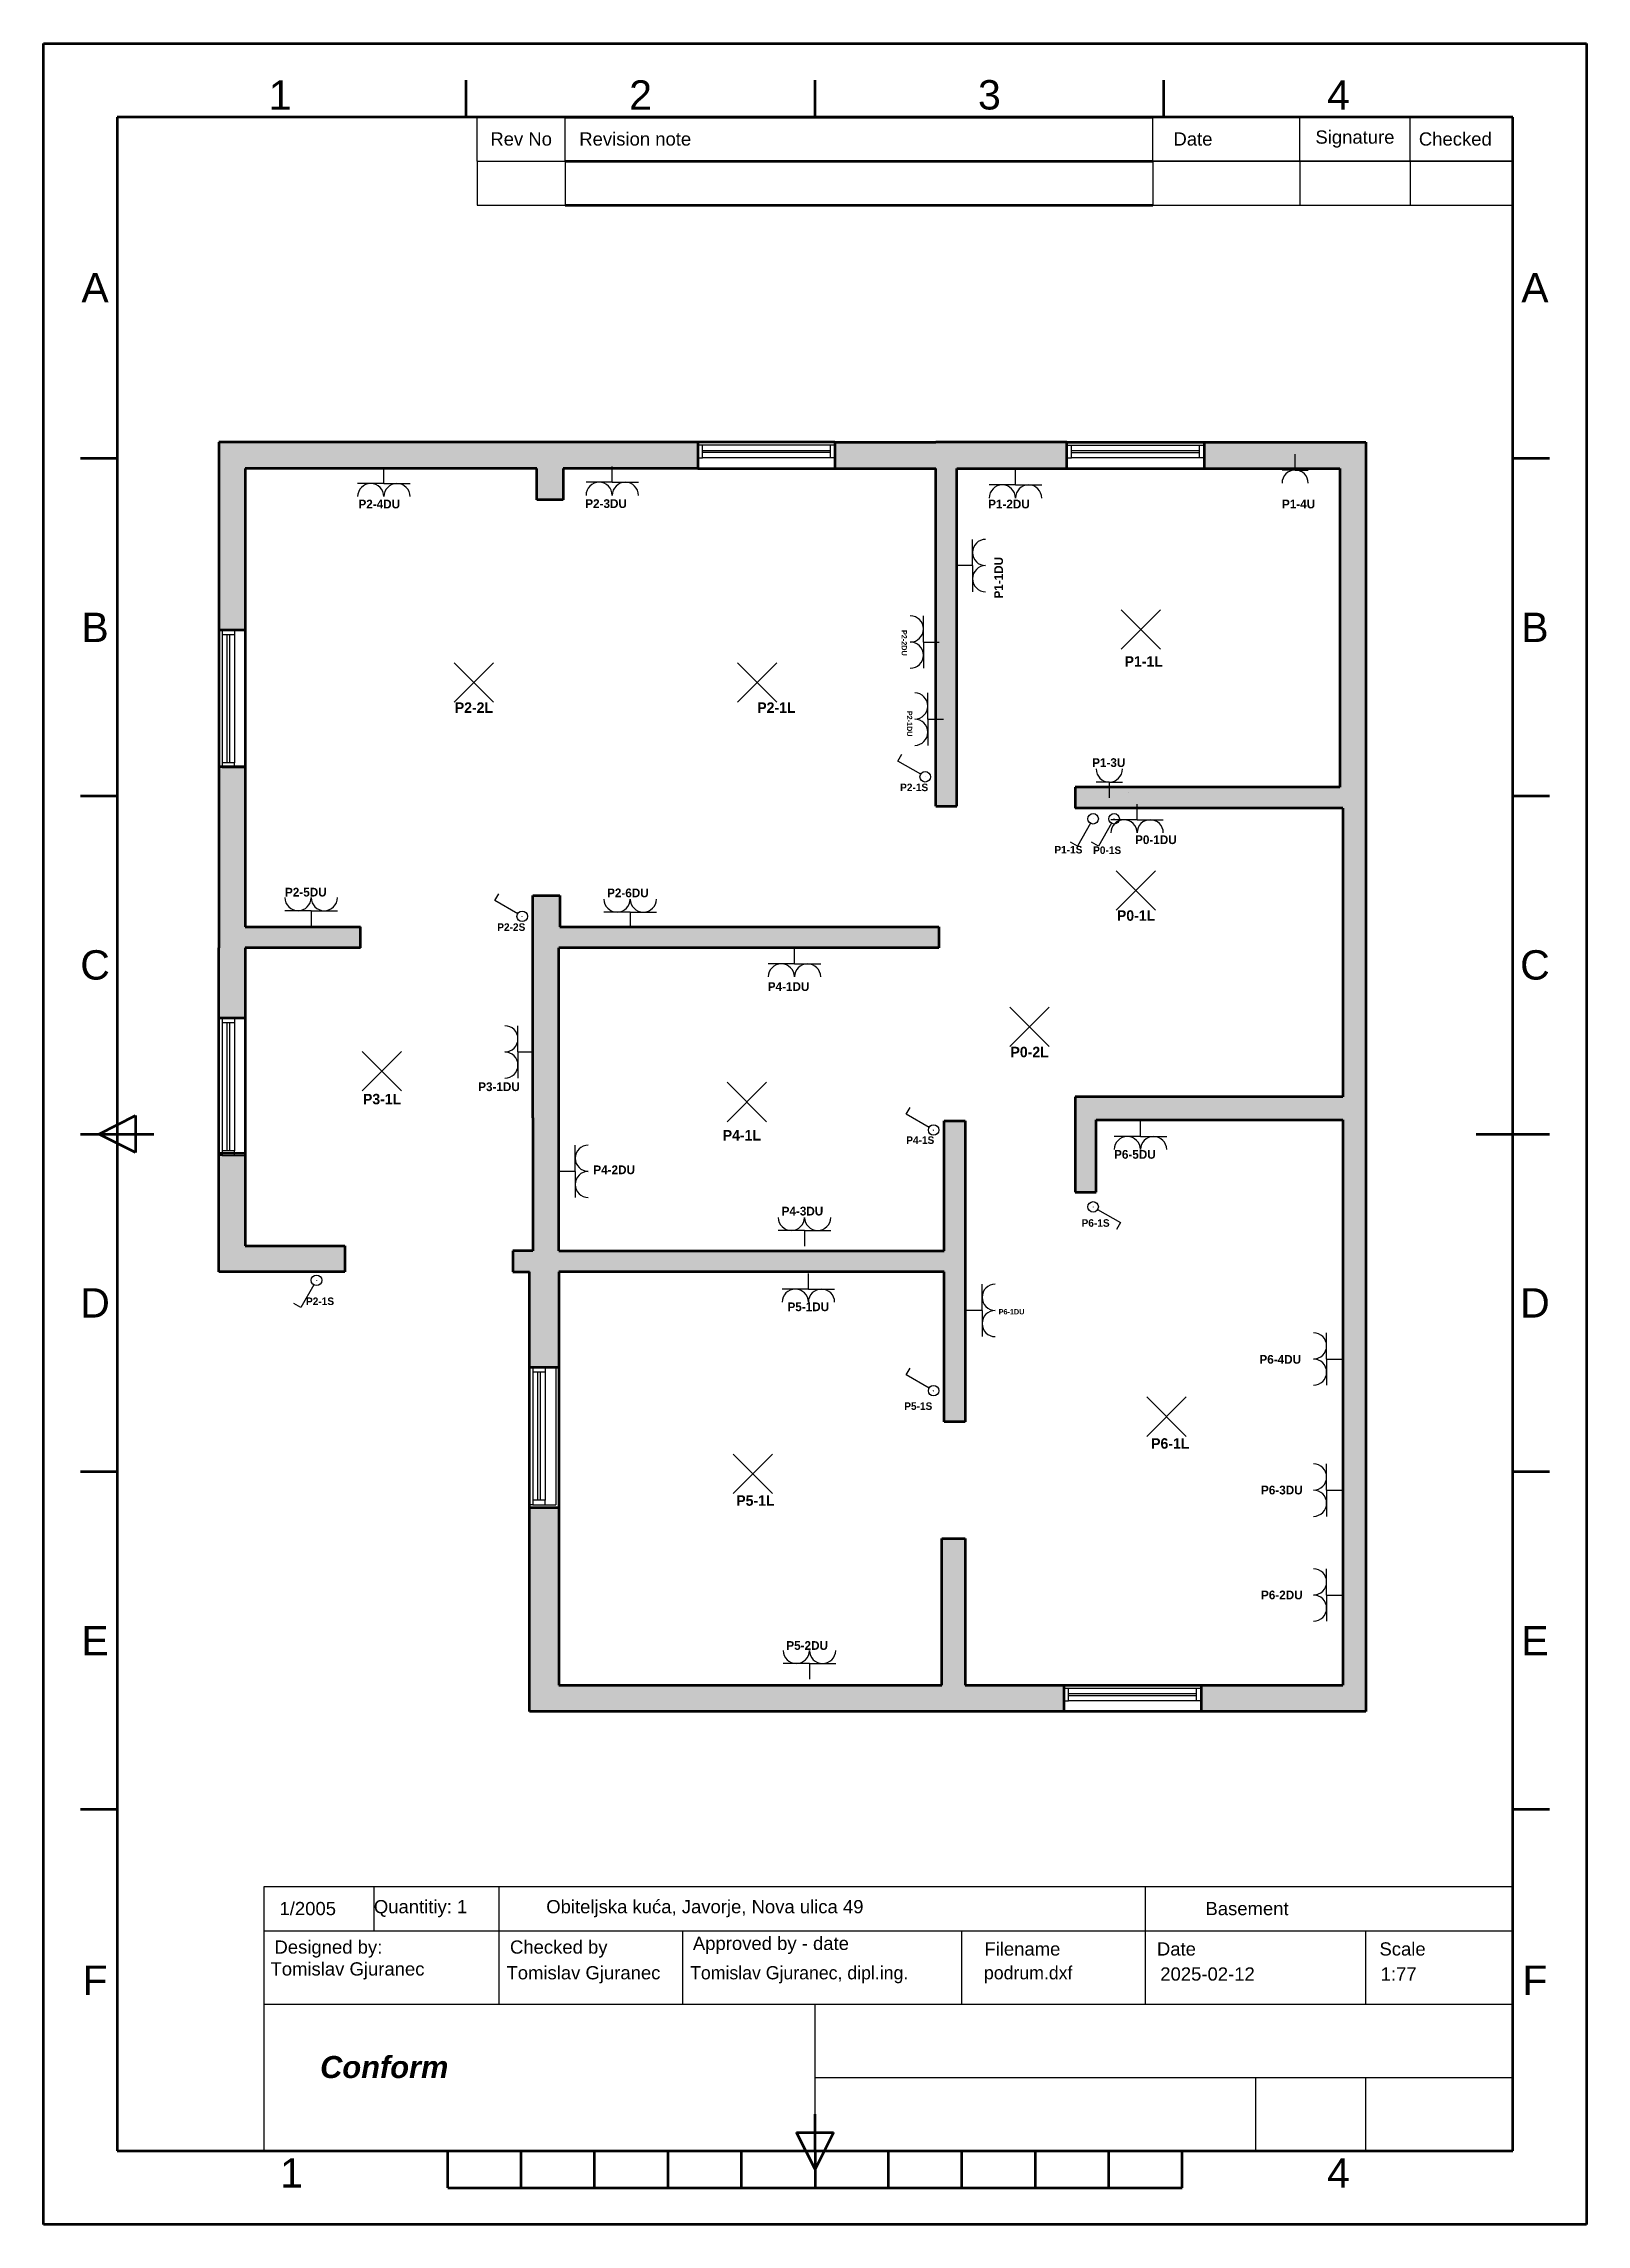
# Model space of a CAD drawing. Header units: millimetres. Extents: x -8700 to 6000, y -13700 to 7090.
import ezdxf

# ---------------------------------------------------------------- set-up
doc = ezdxf.new("R2010")
doc.units = ezdxf.units.MM
doc.layers.get('0').update_dxf_attribs({"lineweight": 50, "true_color": 0xffffff})
for name, color, linetype, lineweight, true_color in [('electro', 1, 'Continuous', 25, 0xff0000), ('hatch', 7, 'Continuous', 25, 0x000000), ('Revision', 7, 'Continuous', 25, 0xffffff), ('Title', 7, 'Continuous', 25, 0xffffff), ('window1', 7, 'Continuous', 25, 0x000000)]:
    doc.layers.add(name, color=color, linetype=linetype, lineweight=lineweight, true_color=true_color)
doc.styles.add('textstyle0', font='')
doc.styles.add('textstyle1', font='')
doc.styles.add('textstyle10', font='')
doc.styles.add('textstyle11', font='')
doc.styles.add('textstyle12', font='')
doc.styles.add('textstyle13', font='')
doc.styles.add('textstyle14', font='')
doc.styles.add('textstyle15', font='')
doc.styles.add('textstyle16', font='')
doc.styles.add('textstyle17', font='')
doc.styles.add('textstyle19', font='')
doc.styles.add('textstyle2', font='')
doc.styles.add('textstyle20', font='')
doc.styles.add('textstyle21', font='')
doc.styles.add('textstyle22', font='')
doc.styles.add('textstyle23', font='')
doc.styles.add('textstyle24', font='')
doc.styles.add('textstyle25', font='')
doc.styles.add('textstyle26', font='')
doc.styles.add('textstyle27', font='')
doc.styles.add('textstyle28', font='')
doc.styles.add('textstyle29', font='')
doc.styles.add('textstyle3', font='')
doc.styles.add('textstyle30', font='')
doc.styles.add('textstyle31', font='')
doc.styles.add('textstyle32', font='')
doc.styles.add('textstyle33', font='')
doc.styles.add('textstyle34', font='')
doc.styles.add('textstyle35', font='')
doc.styles.add('textstyle36', font='')
doc.styles.add('textstyle37', font='')
doc.styles.add('textstyle38', font='')
doc.styles.add('textstyle39', font='')
doc.styles.add('textstyle4', font='')
doc.styles.add('textstyle40', font='')
doc.styles.add('textstyle41', font='')
doc.styles.add('textstyle42', font='')
doc.styles.add('textstyle43', font='')
doc.styles.add('textstyle44', font='')
doc.styles.add('textstyle45', font='')
doc.styles.add('textstyle46', font='')
doc.styles.add('textstyle47', font='')
doc.styles.add('textstyle48', font='')
doc.styles.add('textstyle49', font='')
doc.styles.add('textstyle5', font='')
doc.styles.add('textstyle50', font='')
doc.styles.add('textstyle51', font='')
doc.styles.add('textstyle52', font='')
doc.styles.add('textstyle53', font='')
doc.styles.add('textstyle54', font='')
doc.styles.add('textstyle55', font='')
doc.styles.add('textstyle56', font='')
doc.styles.add('textstyle57', font='')
doc.styles.add('textstyle58', font='')
doc.styles.add('textstyle59', font='')
doc.styles.add('textstyle6', font='')
doc.styles.add('textstyle61', font='')
doc.styles.add('textstyle62', font='')
doc.styles.add('textstyle63', font='')
doc.styles.add('textstyle64', font='')
doc.styles.add('textstyle65', font='')
doc.styles.add('textstyle66', font='')
doc.styles.add('textstyle67', font='')
doc.styles.add('textstyle68', font='')
doc.styles.add('textstyle69', font='')
doc.styles.add('textstyle7', font='')
doc.styles.add('textstyle70', font='')
doc.styles.add('textstyle71', font='')
doc.styles.add('textstyle72', font='')
doc.styles.add('textstyle73', font='')
doc.styles.add('textstyle74', font='')
doc.styles.add('textstyle75', font='')
doc.styles.add('textstyle76', font='')
doc.styles.add('textstyle78', font='')
doc.styles.add('textstyle79', font='')
doc.styles.add('textstyle8', font='')
doc.styles.add('textstyle80', font='')
doc.styles.add('textstyle81', font='')
doc.styles.add('textstyle9', font='')
doc.styles.get('textstyle0').set_extended_font_data('Bitstream Vera Sans')
doc.styles.get('textstyle1').set_extended_font_data('Bitstream Vera Sans')
doc.styles.get('textstyle10').set_extended_font_data('Bitstream Vera Sans')
doc.styles.get('textstyle11').set_extended_font_data('Bitstream Vera Sans')
doc.styles.get('textstyle12').set_extended_font_data('Bitstream Vera Sans')
doc.styles.get('textstyle13').set_extended_font_data('Bitstream Vera Sans')
doc.styles.get('textstyle14').set_extended_font_data('Bitstream Vera Sans')
doc.styles.get('textstyle15').set_extended_font_data('Bitstream Vera Sans')
doc.styles.get('textstyle16').set_extended_font_data('Bitstream Vera Sans')
doc.styles.get('textstyle17').set_extended_font_data('Bitstream Vera Sans')
doc.styles.get('textstyle19').set_extended_font_data('Liberation Sans')
doc.styles.get('textstyle2').set_extended_font_data('Bitstream Vera Sans')
doc.styles.get('textstyle20').set_extended_font_data('Liberation Sans')
doc.styles.get('textstyle21').set_extended_font_data('Liberation Sans', italic=True, bold=True)
doc.styles.get('textstyle22').set_extended_font_data('Arial')
doc.styles.get('textstyle23').set_extended_font_data('Arial')
doc.styles.get('textstyle24').set_extended_font_data('Bitstream Vera Sans')
doc.styles.get('textstyle25').set_extended_font_data('Arial')
doc.styles.get('textstyle26').set_extended_font_data('Arial')
doc.styles.get('textstyle27').set_extended_font_data('Arial')
doc.styles.get('textstyle28').set_extended_font_data('Arial')
doc.styles.get('textstyle29').set_extended_font_data('Arial')
doc.styles.get('textstyle3').set_extended_font_data('Bitstream Vera Sans')
doc.styles.get('textstyle30').set_extended_font_data('Arial')
doc.styles.get('textstyle31').set_extended_font_data('Arial')
doc.styles.get('textstyle32').set_extended_font_data('Arial')
doc.styles.get('textstyle33').set_extended_font_data('Bitstream Vera Sans')
doc.styles.get('textstyle34').set_extended_font_data('Arial')
doc.styles.get('textstyle35').set_extended_font_data('Arial')
doc.styles.get('textstyle36').set_extended_font_data('Arial')
doc.styles.get('textstyle37').set_extended_font_data('Arial')
doc.styles.get('textstyle38').set_extended_font_data('Arial')
doc.styles.get('textstyle39').set_extended_font_data('Arial')
doc.styles.get('textstyle4').set_extended_font_data('Bitstream Vera Sans')
doc.styles.get('textstyle40').set_extended_font_data('Arial')
doc.styles.get('textstyle41').set_extended_font_data('Arial')
doc.styles.get('textstyle42').set_extended_font_data('Arial')
doc.styles.get('textstyle43').set_extended_font_data('Arial')
doc.styles.get('textstyle44').set_extended_font_data('Arial')
doc.styles.get('textstyle45').set_extended_font_data('Arial')
doc.styles.get('textstyle46').set_extended_font_data('Arial')
doc.styles.get('textstyle47').set_extended_font_data('Arial')
doc.styles.get('textstyle48').set_extended_font_data('Arial')
doc.styles.get('textstyle49').set_extended_font_data('Arial')
doc.styles.get('textstyle5').set_extended_font_data('Bitstream Vera Sans')
doc.styles.get('textstyle50').set_extended_font_data('Arial')
doc.styles.get('textstyle51').set_extended_font_data('Arial')
doc.styles.get('textstyle52').set_extended_font_data('Arial')
doc.styles.get('textstyle53').set_extended_font_data('Arial')
doc.styles.get('textstyle54').set_extended_font_data('Arial')
doc.styles.get('textstyle55').set_extended_font_data('Arial')
doc.styles.get('textstyle56').set_extended_font_data('Arial')
doc.styles.get('textstyle57').set_extended_font_data('Arial')
doc.styles.get('textstyle58').set_extended_font_data('Arial')
doc.styles.get('textstyle59').set_extended_font_data('Bitstream Vera Sans')
doc.styles.get('textstyle6').set_extended_font_data('Bitstream Vera Sans')
doc.styles.get('textstyle61').set_extended_font_data('Bitstream Vera Sans')
doc.styles.get('textstyle62').set_extended_font_data('Bitstream Vera Sans')
doc.styles.get('textstyle63').set_extended_font_data('Bitstream Vera Sans')
doc.styles.get('textstyle64').set_extended_font_data('Bitstream Vera Sans')
doc.styles.get('textstyle65').set_extended_font_data('Bitstream Vera Sans')
doc.styles.get('textstyle66').set_extended_font_data('Bitstream Vera Sans')
doc.styles.get('textstyle67').set_extended_font_data('Bitstream Vera Sans')
doc.styles.get('textstyle68').set_extended_font_data('Bitstream Vera Sans')
doc.styles.get('textstyle69').set_extended_font_data('Bitstream Vera Sans')
doc.styles.get('textstyle7').set_extended_font_data('Bitstream Vera Sans')
doc.styles.get('textstyle70').set_extended_font_data('Bitstream Vera Sans')
doc.styles.get('textstyle71').set_extended_font_data('Bitstream Vera Sans')
doc.styles.get('textstyle72').set_extended_font_data('Bitstream Vera Sans')
doc.styles.get('textstyle73').set_extended_font_data('Bitstream Vera Sans')
doc.styles.get('textstyle74').set_extended_font_data('Bitstream Vera Sans')
doc.styles.get('textstyle75').set_extended_font_data('Bitstream Vera Sans')
doc.styles.get('textstyle76').set_extended_font_data('Bitstream Vera Sans')
doc.styles.get('textstyle78').set_extended_font_data('Bitstream Vera Sans')
doc.styles.get('textstyle79').set_extended_font_data('Bitstream Vera Sans')
doc.styles.get('textstyle8').set_extended_font_data('Bitstream Vera Sans')
doc.styles.get('textstyle80').set_extended_font_data('Bitstream Vera Sans')
doc.styles.get('textstyle81').set_extended_font_data('Bitstream Vera Sans')
doc.styles.get('textstyle9').set_extended_font_data('Bitstream Vera Sans')
pattern_1 = [(45, (0, 0), (-0.0883883476, 0.0883883476), [])]

# ---------------------------------------------------------------- blocks, each defined once
blk = doc.blocks.new('Elt33')
at = {"layer": 'electro', "linetype": 'Continuous'}
for q in [(125, 275), (0, 125), (250, 125)]:
    blk.add_line((125, 125), q, dxfattribs=at)
blk.add_arc((125, 0), 125, 0, 180, dxfattribs=at)
blk = doc.blocks.new('Window 900')
at = {"layer": 'window1'}
for p, q in [((0, 100), (-1310, 100)), ((-1310, 70), (-1310, 100)), ((-1310, 70), (-1310, -50)), ((0, 70), (-1310, 70)), ((-1265, -50), (-1265, 70)), ((-1265, 20), (-45, 20)), ((-45, 0), (-1265, 0)), ((-45, -50), (-45, 70)), ((0, 70), (0, 100)), ((0, 70), (0, -50)), ((-1310, -50), (-1265, -50)), ((-1310, -50), (-1310, -150)), ((0, -150), (-1310, -150)), ((-45, -50), (-1265, -50)), ((0, -50), (-45, -50)), ((0, -50), (0, -40)), ((0, -50), (0, -150))]:
    blk.add_line(p, q, dxfattribs=at)
blk = doc.blocks.new('lamp')
at = {"layer": 'electro'}
for p, q in [((1.875, -1.875), (-1.875, 1.875)), ((-1.875, -1.875), (1.875, 1.875))]:
    blk.add_line(p, q, dxfattribs=at)
at = {"layer": 'electro', "insert": (0, -2.4), "char_height": 1.8, "attachment_point": 4, "style": 'textstyle59'}
blk.add_mtext('\\fBitstream Vera Sans|b1|i0|c0|p0;\\H1;P2-1L', dxfattribs=at)
blk = doc.blocks.new('Revision')
for p, q in [((-129, 0), (-49, 0)), ((-129, -6), (-49, -6)), ((-129, -12), (-49, -12))]:
    blk.add_line(p, q)
at = {"layer": 'Revision'}
for p, q in [((-141, 0), (-129, 0)), ((-141, -6), (-141, 0)), ((-129, -6), (-129, 0)), ((-49, -6), (-49, 0)), ((-49, 0), (-14, 0)), ((-29, -6), (-29, 0)), ((0, 0), (-14, 0)), ((-14, -6), (-14, 0)), ((0, -6), (0, 0)), ((-141, -6), (-141, -12)), ((-141, -6), (-141, -6)), ((-141, -6), (-129, -6)), ((-129, -6), (-129, -12)), ((-129, -6), (-129, -6)), ((0, -6), (-49, -6)), ((-49, -6), (-49, -12)), ((-49, -6), (-29, -6)), ((-29, -6), (-29, -12)), ((-29, -6), (-14, -6)), ((-14, -6), (-14, -12)), ((-14, -6), (0, -6)), ((0, -12), (0, -6)), ((-141, -12), (-129, -12)), ((-49, -12), (0, -12))]:
    blk.add_line(p, q, dxfattribs=at)
at = {"layer": 'Revision', "char_height": 1.8, "attachment_point": 5}
for s, insert, style in [('Rev No', (-135, -3), 'textstyle35'), ('Revision note', (-119.47, -3), 'textstyle55'), ('Date', (-43.55, -3), 'textstyle56'), ('Signature', (-21.5, -3), 'textstyle57'), ('Checked', (-7.84, -3), 'textstyle58')]:
    blk.add_mtext(s, dxfattribs=dict(at, insert=insert, style=style))
blk = doc.blocks.new('Title')
at = {"layer": 'Title'}
for p, q in [((-170, 30), (-170, 36)), ((-170, 36), (0, 36)), ((-155, 30), (-155, 36)), ((-138, 30), (-138, 36)), ((-50, 30), (-50, 36)), ((0, 0), (0, 36)), ((-170, 30), (0, 30)), ((-170, 0), (-170, 30)), ((-138, 20), (-138, 30)), ((-113, 20), (-113, 30)), ((-75, 20), (-75, 30)), ((-50, 20), (-50, 30)), ((-20, 20), (-20, 30)), ((-170, 20), (0, 20)), ((-95, 0), (-95, 20)), ((-95, 10), (0, 10)), ((-35, 0), (-35, 10)), ((-20, 0), (-20, 10)), ((0, 0), (0, 10)), ((-170, 0), (0, 0))]:
    blk.add_line(p, q, dxfattribs=at)
at = {"attachment_point": 1}
for s, insert, char_height, style in [('2025-02-12', (-48, 25), 1.8, 'textstyle19'), ('1:77', (-18, 25), 1.8, 'textstyle20'), ('Conform', (-162.36, 12.93), 3, 'textstyle21')]:
    blk.add_mtext(s, dxfattribs=dict(at, insert=insert, char_height=char_height, style=style))
at = {"layer": 'Title', "char_height": 1.8}
for s, insert, attachment_point, style in [('1/2005', (-164.05, 33), 5, 'textstyle27'), ('Quantitiy: 1', (-148.69, 33), 5, 'textstyle36'), ('Obiteljska kuća, Javorje, Nova ulica 49', (-109.99, 33), 5, 'textstyle28'), ('Basement', (-36.19, 33), 5, 'textstyle29'), ('Designed by: ', (-161.24, 27.5), 5, 'textstyle31'), ('Checked by', (-129.88, 27.5), 5, 'textstyle34'), ('Approved by - date', (-101, 28), 5, 'textstyle22'), ('Filename', (-66.77, 27.5), 5, 'textstyle23'), ('Date', (-45.8, 27.5), 5, 'textstyle25'), ('Scale', (-15.02, 27.5), 5, 'textstyle26'), ('Tomislav Gjuranec ', (-169.12, 24.52), 4, 'textstyle30'), ('Tomislav Gjuranec ', (-137, 24), 4, 'textstyle32'), ('Tomislav Gjuranec, dipl.ing. ', (-112, 24), 4, 'textstyle33'), ('podrum.dxf', (-72, 24), 4, 'textstyle24')]:
    blk.add_mtext(s, dxfattribs=dict(at, insert=insert, attachment_point=attachment_point, style=style))

msp = doc.modelspace()

# ---------------------------------------------------------------- hatches: boundary and pattern name
at = {"layer": 'hatch'}
h = msp.add_hatch(dxfattribs=at)
h.set_pattern_fill('ANSI31', color=256, scale=50, style=0)
h.set_pattern_definition(pattern_1)
h.paths.add_polyline_path([(-2468, 3290), (-2468, 3040), (-3750, 3040), (-3750, 2740), (-4000, 2740), (-4000, 3040), (-6780, 3040), (-6780, 1500), (-7030, 1500), (-7030, 3040), (-7030, 3290), (-6780, 3290), (-4000, 3290), (-3750, 3290)])
h = msp.add_hatch(dxfattribs=at)
h.set_pattern_fill('ANSI31', color=256, scale=50, style=0)
h.set_pattern_definition(pattern_1)
h.paths.add_polyline_path([(-200, -180), (0, -180), (0, 3040), (1050, 3040), (1050, 3290), (-200, 3290), (-1158, 3290), (-1158, 3040), (-200, 3040)])
h = msp.add_hatch(dxfattribs=at)
h.set_pattern_fill('ANSI31', color=256, scale=50, style=0)
h.set_pattern_definition(pattern_1)
h.paths.add_polyline_path([(2330, -8560), (2330, -8810), (3680, -8810), (3900, -8810), (3900, -2950), (3900, -1920), (3900, -1800), (3900, -200), (3900, 3290), (2360, 3290), (2360, 3040), (3650, 3040), (3650, 0), (1130, 0), (1130, -200), (3680, -200), (3680, -1800), (3680, -1920), (3680, -2950), (1130, -2950), (1130, -3860), (1330, -3860), (1330, -3170), (3680, -3170), (3680, -8440), (3680, -8560)])
h = msp.add_hatch(dxfattribs=at)
h.set_pattern_fill('ANSI31', color=256, scale=50, style=0)
h.set_pattern_definition(pattern_1)
h.paths.add_polyline_path([(-7030, 200), (-7030, -1330), (-7030, -1530), (-7030, -2200), (-6780, -2200), (-6780, -1530), (-5680, -1530), (-5680, -1330), (-6780, -1330), (-6780, 200)])
h = msp.add_hatch(dxfattribs=at)
h.set_pattern_fill('ANSI31', color=256, scale=50, style=0)
h.set_pattern_definition(pattern_1)
h.paths.add_polyline_path([(-4040, -1530), (-4040, -1330), (-4040, -1030), (-3780, -1030), (-3780, -1330), (-170, -1330), (-170, -1530), (-3790, -1530), (-3790, -3150), (-3790, -4420), (-4040, -4420), (-4040, -3150)])
h = msp.add_hatch(dxfattribs=at)
h.set_pattern_fill('ANSI31', color=256, scale=50, style=0)
h.set_pattern_definition(pattern_1)
h.paths.add_polyline_path([(-4040, -4420), (-4230, -4420), (-4230, -4620), (-4070, -4620), (-4070, -5530), (-3790, -5530), (-3790, -4620), (-120, -4620), (-120, -6050), (80, -6050), (80, -4620), (80, -4420), (80, -3180), (-120, -3180), (-120, -4420), (-3790, -4420)])
h = msp.add_hatch(dxfattribs=at)
h.set_pattern_fill('ANSI31', color=256, scale=50, style=0)
h.set_pattern_definition(pattern_1)
h.paths.add_polyline_path([(-6780, -3490), (-7030, -3490), (-7030, -4370), (-7030, -4620), (-5830, -4620), (-5830, -4370), (-6780, -4370)])
h = msp.add_hatch(dxfattribs=at)
h.set_pattern_fill('ANSI31', color=256, scale=50, style=0)
h.set_pattern_definition(pattern_1)
h.paths.add_polyline_path([(80, -7160), (80, -8560), (1020, -8560), (1020, -8810), (80, -8810), (-170, -8810), (-3820, -8810), (-4070, -8810), (-4070, -8560), (-4070, -6870), (-3790, -6870), (-3790, -8560), (-140, -8560), (-140, -7160)])

# ---------------------------------------------------------------- linework, layer by layer
for p, q in [((-8700, 7090), (6000, 7090)), ((-8700, -13700), (-8700, 7090)), ((6000, 7090), (6000, -13700)), ((-4675, 6390), (-4675, 6740)), ((-1350, 6390), (-1350, 6740)), ((1975, 6390), (1975, 6740)), ((-8000, 6390), (-8000, 6390)), ((-4675, 6390), (-8000, 6390)), ((-8000, 6390), (-8000, 3135)), ((-1350, 6390), (-4675, 6390)), ((1975, 6390), (-1350, 6390)), ((5300, 6390), (1975, 6390)), ((5300, 6390), (5300, 6390)), ((5300, 6390), (5300, 6390)), ((5300, 3135), (5300, 6390)), ((-8000, 3135), (-8350, 3135)), ((-8000, 3135), (-8000, 3135)), ((-8000, 3135), (-8000, -85)), ((-6780, 3290), (-7030, 3290)), ((-7030, 3290), (-7030, 3040)), ((-4000, 3290), (-6780, 3290)), ((-3750, 3290), (-4000, 3290)), ((-2468, 3290), (-3750, 3290)), ((-1160, 3290), (-2468, 3290)), ((-2468, 3290), (-2468, 3040)), ((-1158, 3290), (-200, 3290)), ((-1158, 3040), (-1158, 3290)), ((1050, 3290), (-200, 3290)), ((1050, 3290), (2360, 3290)), ((1050, 3040), (1050, 3290)), ((2360, 3290), (3900, 3290)), ((2360, 3040), (2360, 3290)), ((2360, 3290), (2360, 3290)), ((3900, 3290), (3900, -200)), ((5650, 3135), (5300, 3135)), ((5300, 3135), (5300, 3135)), ((5300, -85), (5300, 3135)), ((-7030, 3040), (-7030, 1500)), ((-4000, 3040), (-6780, 3040)), ((-6780, 3040), (-6780, 1500)), ((-4000, 2740), (-4000, 3040)), ((-2468, 3040), (-3750, 3040)), ((-3750, 3040), (-3750, 2740)), ((-2468, 3040), (-1158, 3040)), ((-1158, 3040), (-200, 3040)), ((-200, -180), (-200, 3040)), ((0, -180), (0, 3040)), ((0, 3040), (0, 3040)), ((0, 3040), (0, 3040)), ((0, 3040), (0, 3040)), ((0, 3040), (0, 3040)), ((0, 3040), (1050, 3040)), ((1050, 3040), (2360, 3040)), ((2360, 3040), (3650, 3040)), ((3650, 3040), (3650, 0)), ((-3750, 2740), (-4000, 2740)), ((-7030, 1500), (-7030, 200)), ((-7030, 1500), (-6780, 1500)), ((-6780, 1500), (-6780, 200)), ((-7030, 200), (-7030, -1330)), ((-7030, 200), (-6780, 200)), ((-6780, 200), (-6780, -1330)), ((3650, 0), (1130, 0)), ((1130, 0), (1130, -200)), ((-8000, -85), (-8350, -85)), ((-8000, -85), (-8000, -3305)), ((-200, -180), (0, -180)), ((3680, -200), (1130, -200)), ((3680, -200), (3680, -200)), ((3680, -200), (3680, -1800)), ((3900, -200), (3900, -1800)), ((5650, -85), (5300, -85)), ((5300, -3305), (5300, -85)), ((-4040, -1330), (-4040, -1030)), ((-4040, -1030), (-3780, -1030)), ((-3780, -1030), (-3780, -1330)), ((-7030, -1330), (-7030, -1530)), ((-6780, -1330), (-5680, -1330)), ((-5680, -1530), (-5680, -1330)), ((-4040, -1530), (-4040, -1330)), ((-3780, -1330), (-170, -1330)), ((-170, -1330), (-170, -1530)), ((-7030, -2200), (-7030, -1530)), ((-5680, -1530), (-6780, -1530)), ((-6780, -1530), (-6780, -2200)), ((-4040, -3150), (-4040, -1530)), ((-170, -1530), (-3790, -1530)), ((-3790, -3150), (-3790, -1530)), ((3680, -1800), (3680, -1920)), ((3900, -1800), (3900, -1920)), ((3680, -1920), (3680, -2950)), ((3900, -1920), (3900, -2950)), ((-7030, -3490), (-7030, -2200)), ((-6780, -2200), (-7030, -2200)), ((-6780, -2200), (-6780, -3490)), ((3680, -2950), (1130, -2950)), ((1130, -2950), (1130, -3860)), ((3900, -2950), (3900, -8810)), ((-8350, -3305), (-7650, -3305)), ((-8175, -3305), (-7825, -3130)), ((-7825, -3480), (-8175, -3305)), ((-8000, -3305), (-8000, -6525)), ((-7825, -3130), (-7825, -3480)), ((-4040, -3150), (-4040, -4420)), ((-3790, -4420), (-3790, -3150)), ((-120, -4420), (-120, -3180)), ((-120, -3180), (80, -3180)), ((80, -3180), (80, -4420)), ((1330, -3860), (1330, -3170)), ((1330, -3170), (3680, -3170)), ((3680, -3170), (3680, -8440)), ((4950, -3305), (5650, -3305)), ((5300, -6525), (5300, -3305)), ((-7030, -4370), (-7030, -3490)), ((-6780, -3490), (-7030, -3490)), ((-6780, -3490), (-6780, -4370)), ((1130, -3860), (1330, -3860)), ((-7030, -4620), (-7030, -4370)), ((-6780, -4370), (-5830, -4370)), ((-5830, -4370), (-5830, -4620)), ((-4040, -4420), (-4230, -4420)), ((-4230, -4420), (-4230, -4620)), ((-3790, -4420), (-120, -4420)), ((80, -4420), (80, -4620)), ((-5830, -4620), (-7030, -4620)), ((-4230, -4620), (-4070, -4620)), ((-4070, -5530), (-4070, -4620)), ((-120, -4620), (-3790, -4620)), ((-3790, -4620), (-3790, -5530)), ((-120, -6050), (-120, -4620)), ((80, -4620), (80, -6050)), ((-4070, -6870), (-4070, -5530)), ((-3790, -5530), (-4070, -5530)), ((-3790, -5530), (-3790, -6870)), ((80, -6050), (-120, -6050)), ((80, -6050), (80, -6050)), ((-8000, -6525), (-8350, -6525)), ((-8000, -6525), (-8000, -9745)), ((5650, -6525), (5300, -6525)), ((5300, -9745), (5300, -6525)), ((-4070, -8560), (-4070, -6870)), ((-3790, -6870), (-4070, -6870)), ((-3790, -6870), (-3790, -8560)), ((-140, -8560), (-140, -7160)), ((-140, -7160), (80, -7160)), ((80, -7160), (80, -8560)), ((3680, -8440), (3680, -8560)), ((-4070, -8810), (-4070, -8560)), ((-3790, -8560), (-140, -8560)), ((80, -8560), (1020, -8560)), ((1020, -8560), (2330, -8560)), ((1020, -8560), (1020, -8810)), ((2330, -8560), (3680, -8560)), ((2330, -8560), (2330, -8810)), ((-3820, -8810), (-4070, -8810)), ((-170, -8810), (-3820, -8810)), ((80, -8810), (-170, -8810)), ((1020, -8810), (80, -8810)), ((2330, -8810), (1020, -8810)), ((3680, -8810), (2330, -8810)), ((3900, -8810), (3680, -8810)), ((-8000, -9745), (-8350, -9745)), ((-8000, -9745), (-8000, -13000)), ((5650, -9745), (5300, -9745)), ((5300, -13000), (5300, -9745)), ((-1350, -13000), (-1350, -12650)), ((-1350, -13175), (-1525, -12825)), ((-1525, -12825), (-1175, -12825)), ((-1175, -12825), (-1350, -13175)), ((-8000, -13000), (-8000, -13000)), ((-8000, -13000), (-4850, -13000)), ((-4850, -13350), (-4850, -13000)), ((-4850, -13000), (2150, -13000)), ((-4150, -13350), (-4150, -13000)), ((-3450, -13350), (-3450, -13000)), ((-2750, -13350), (-2750, -13000)), ((-2050, -13350), (-2050, -13000)), ((-1350, -13000), (-1350, -13350)), ((-650, -13350), (-650, -13000)), ((50, -13350), (50, -13000)), ((750, -13350), (750, -13000)), ((1450, -13350), (1450, -13000)), ((2150, -13350), (2150, -13000)), ((2150, -13000), (5300, -13000)), ((5300, -13000), (5300, -13000)), ((5300, -13000), (5300, -13000)), ((-4850, -13350), (2150, -13350)), ((6000, -13700), (-8700, -13700))]:
    msp.add_line(p, q)
at = {"layer": 'electro', "linetype": 'Continuous'}
for p, q in [((-5458, 2896), (-5458, 3046)), ((-3282, 2908), (-3282, 3058)), ((560, 2883), (560, 3033)), ((-5458, 2896), (-5708, 2896)), ((-5458, 2896), (-5208, 2896)), ((-3282, 2908), (-3532, 2908)), ((-3282, 2908), (-3032, 2908)), ((560, 2883), (310, 2883)), ((560, 2883), (810, 2883)), ((151, 2114), (151, 2364)), ((151, 2114), (1, 2114)), ((151, 2114), (151, 1864)), ((-317, 1385), (-317, 1635)), ((-317, 1385), (-317, 1135)), ((-317, 1385), (-167, 1385)), ((-275, 650), (-275, 900)), ((-275, 650), (-275, 400)), ((-275, 650), (-125, 650)), ((-560, 250), (-522, 315)), ((-343, 125), (-560, 250)), ((-300, 100), (-301, 100)), ((-300, 100), (-300, 101)), ((-300, 100), (-300, 99)), ((-300, 100), (-299, 100)), ((1719, -309), (1719, -159)), ((1275, -343), (1150, -560)), ((1300, -300), (1299, -300)), ((1300, -300), (1300, -299)), ((1300, -300), (1301, -300)), ((1300, -300), (1300, -301)), ((1475, -343), (1350, -560)), ((1719, -309), (1469, -309)), ((1500, -300), (1499, -300)), ((1500, -300), (1500, -299)), ((1500, -300), (1501, -300)), ((1500, -300), (1500, -301)), ((1719, -309), (1969, -309)), ((1150, -560), (1085, -522)), ((1350, -560), (1285, -522)), ((-4400, -1080), (-4362, -1015)), ((-6151, -1176), (-6401, -1176)), ((-6151, -1176), (-5901, -1176)), ((-6151, -1176), (-6151, -1326)), ((-4183, -1205), (-4400, -1080)), ((-4140, -1230), (-4141, -1230)), ((-4140, -1230), (-4140, -1229)), ((-4140, -1230), (-4140, -1231)), ((-4140, -1230), (-4139, -1230)), ((-3111, -1190), (-3361, -1190)), ((-3111, -1190), (-2861, -1190)), ((-3111, -1190), (-3111, -1340)), ((-1546, -1683), (-1546, -1533)), ((-1546, -1683), (-1796, -1683)), ((-1546, -1683), (-1296, -1683)), ((-4180, -2523), (-4180, -2273)), ((-4180, -2523), (-4180, -2773)), ((-4180, -2523), (-4030, -2523)), ((-480, -3117), (-442, -3052)), ((-263, -3242), (-480, -3117)), ((-220, -3267), (-221, -3267)), ((-220, -3267), (-220, -3265)), ((-220, -3267), (-220, -3268)), ((-220, -3267), (-219, -3267)), ((1751, -3329), (1751, -3179)), ((-3635, -3661), (-3635, -3411)), ((1751, -3329), (1501, -3329)), ((1751, -3329), (2001, -3329)), ((-3635, -3661), (-3785, -3661)), ((-3635, -3661), (-3635, -3911)), ((1300, -4000), (1299, -4000)), ((1300, -4000), (1300, -3999)), ((1300, -4000), (1300, -4001)), ((1300, -4000), (1301, -4000)), ((1343, -4025), (1560, -4150)), ((1560, -4150), (1522, -4215)), ((-1450, -4225), (-1700, -4225)), ((-1450, -4225), (-1200, -4225)), ((-1450, -4225), (-1450, -4375)), ((-6125, -4743), (-6250, -4960)), ((-6100, -4700), (-6101, -4700)), ((-6100, -4700), (-6100, -4699)), ((-6100, -4700), (-6099, -4700)), ((-6100, -4700), (-6100, -4701)), ((-1413, -4784), (-1413, -4634)), ((242, -4987), (242, -4737)), ((-6250, -4960), (-6315, -4922)), ((-1413, -4784), (-1663, -4784)), ((-1413, -4784), (-1163, -4784)), ((242, -4987), (92, -4987)), ((242, -4987), (242, -5237)), ((3525, -5450), (3525, -5200)), ((-480, -5602), (-442, -5537)), ((-263, -5727), (-480, -5602)), ((3525, -5450), (3525, -5700)), ((3525, -5450), (3675, -5450)), ((-220, -5752), (-221, -5752)), ((-220, -5752), (-220, -5751)), ((-220, -5752), (-220, -5753)), ((-220, -5752), (-219, -5752)), ((3525, -6700), (3525, -6450)), ((3525, -6700), (3525, -6950)), ((3525, -6700), (3675, -6700)), ((3525, -7700), (3525, -7450)), ((3525, -7700), (3525, -7950)), ((3525, -7700), (3675, -7700)), ((-1403, -8353), (-1653, -8353)), ((-1403, -8353), (-1153, -8353)), ((-1403, -8353), (-1403, -8503))]:
    msp.add_line(p, q, dxfattribs=at)
at = {"layer": 'electro'}
for p, q in [((1943, 1318), (1568, 1693)), ((1568, 1318), (1943, 1693)), ((-4412, 812), (-4788, 1188)), ((-4788, 812), (-4412, 1188)), ((1635, -54), (1635, -54)), ((1896, -1170), (1521, -795)), ((1521, -1170), (1896, -795)), ((882, -2471), (507, -2096)), ((507, -2471), (882, -2096)), ((-5291, -2892), (-5666, -2517)), ((-5666, -2892), (-5291, -2517)), ((-1812, -3188), (-2188, -2812)), ((-2188, -3188), (-1812, -2812)), ((2188, -6188), (1812, -5812)), ((1812, -6188), (2188, -5812)), ((-1754, -6731), (-2129, -6356)), ((-2129, -6731), (-1754, -6356))]:
    msp.add_line(p, q, dxfattribs=at)
at = {"layer": 'electro', "linetype": 'Continuous'}
for centre in [(-300, 100), (1300, -300), (1500, -300), (-4140, -1230), (-220, -3267), (1300, -4000), (-6100, -4700), (-220, -5752)]:
    msp.add_circle(centre, 50, dxfattribs=at)
for centre, start, end in [((-5583, 2771), 0, 180), ((-5333, 2771), 0, 180), ((-3407, 2783), 0, 180), ((-3157, 2783), 0, 180), ((435, 2758), 0, 180), ((685, 2758), 0, 180), ((276, 2239), 90, 270), ((276, 1989), 90, 270), ((-442, 1510), 270, 90), ((-442, 1260), 270, 90), ((-400, 775), 270, 90), ((-400, 525), 270, 90), ((1594, -434), 0, 180), ((1844, -434), 0, 180), ((-6276, -1051), 180, 0), ((-6026, -1051), 180, 0), ((-3236, -1065), 180, 0), ((-2986, -1065), 180, 0), ((-1671, -1808), 0, 180), ((-1421, -1808), 0, 180), ((-4305, -2398), 270, 90), ((-4305, -2648), 270, 90), ((-3510, -3536), 90, 270), ((1626, -3454), 0, 180), ((1876, -3454), 0, 180), ((-3510, -3786), 90, 270), ((-1575, -4100), 180, 0), ((-1325, -4100), 180, 0), ((367, -4862), 90, 270), ((-1538, -4909), 0, 180), ((-1288, -4909), 0, 180), ((367, -5112), 90, 270), ((3400, -5325), 270, 90), ((3400, -5575), 270, 90), ((3400, -6575), 270, 90), ((3400, -6825), 270, 90), ((3400, -7575), 270, 90), ((3400, -7825), 270, 90), ((-1528, -8228), 180, 0), ((-1278, -8228), 180, 0)]:
    msp.add_arc(centre, 125, start, end, dxfattribs=at)

# ---------------------------------------------------------------- block references
at = {"xscale": 70, "yscale": 70}
for name, p in [('Revision', (5300, 6390)), ('Title', (5300, -13000))]:
    msp.add_blockref(name, p, dxfattribs=at)
at = {"layer": 'electro'}
for p, rotation in [((3100, 2900), 360), ((1579, 175), 180)]:
    msp.add_blockref('Elt33', p, dxfattribs=dict(at, rotation=rotation))
at = {"layer": 'electro', "xscale": 100, "yscale": 100}
msp.add_blockref('lamp', (-1900, 1000), dxfattribs=at)
at = {"layer": 'window1'}
for p in [(-1158, 3191), (2360, 3190), (2330, -8660)]:
    msp.add_blockref('Window 900', p, dxfattribs=at)
at = {"layer": 'window1', "rotation": 90}
for p in [(-6930, 1500), (-6930, -2200), (-3970, -5530)]:
    msp.add_blockref('Window 900', p, dxfattribs=at)

# ---------------------------------------------------------------- texts
at = {"char_height": 280}
for s, insert, attachment_point, style in [('1', (-6338, 6600), 6, 'textstyle52'), ('2', (-3012, 6600), 5, 'textstyle54'), ('3', (312, 6600), 5, 'textstyle44'), ('4', (3638, 6600), 5, 'textstyle53'), ('A', (-8210, 4762), 5, 'textstyle45'), ('A', (5510, 4762), 5, 'textstyle46'), ('B', (-8210, 1525), 5, 'textstyle47'), ('B', (5510, 1525), 5, 'textstyle48'), ('C', (-8210, -1695), 5, 'textstyle49'), ('C', (5510, -1695), 5, 'textstyle50'), ('D', (-8210, -4915), 5, 'textstyle51'), ('D', (5510, -4915), 5, 'textstyle37'), ('E', (-8210, -8135), 5, 'textstyle38'), ('E', (5510, -8135), 5, 'textstyle39'), ('F', (-8210, -11372), 5, 'textstyle40'), ('F', (5510, -11372), 5, 'textstyle41'), ('1', (-6338, -13210), 5, 'textstyle43'), ('4', (3638, -13210), 5, 'textstyle42')]:
    msp.add_mtext(s, dxfattribs=dict(at, insert=insert, attachment_point=attachment_point, style=style))
at = {"layer": 'electro'}
for s, insert, char_height, attachment_point, style in [('\\fBitstream Vera Sans|b1|i0|c0|p0;\\H83.3334;P2-4DU', (-5700, 2700), 3, 4, 'textstyle1'), ('\\fBitstream Vera Sans|b1|i0|c0|p0;\\H83.3334;P2-3DU', (-3539, 2704), 3, 4, 'textstyle2'), ('\\fBitstream Vera Sans|b1|i0|c0|p0;\\H83.3334;P1-2DU', (300, 2700), 3, 4, 'textstyle17'), ('\\fBitstream Vera Sans|b1|i0|c0|p0;\\H83.3334;P1-4U', (3100, 2700), 3, 4, 'textstyle11'), ('\\fBitstream Vera Sans|b1|i0|c0|p0;\\H100;P1-1L', (1600, 1200), 180, 4, 'textstyle16'), ('\\fBitstream Vera Sans|b1|i0|c0|p0;\\H100;P2-2L', (-4600, 760), 180, 5, 'textstyle3'), ('\\fBitstream Vera Sans|b1|i0|c0|p0;\\H83.3334;P1-3U', (1291, 235), 3, 4, 'textstyle12'), ('\\fBitstream Vera Sans|b1|i0|c0|p0;\\H72;P2-1S', (-539, -1), 1, 4, 'textstyle63'), ('\\fBitstream Vera Sans|b1|i0|c0|p0;\\H72;P1-1S', (931, -595), 1, 4, 'textstyle61'), ('\\fBitstream Vera Sans|b1|i0|c0|p0;\\H72;P0-1S', (1300, -600), 1, 4, 'textstyle62'), ('\\fBitstream Vera Sans|b1|i0|c0|p0;\\H83.3334;P0-1DU', (1700, -500), 3, 4, 'textstyle7'), ('\\fBitstream Vera Sans|b1|i0|c0|p0;\\H83.3334;P2-5DU', (-6400, -1000), 3, 4, 'textstyle0'), ('\\fBitstream Vera Sans|b1|i0|c0|p0;\\H83.3334;P2-6DU', (-3331, -1007), 3, 4, 'textstyle10'), ('\\fBitstream Vera Sans|b1|i0|c0|p0;\\H100;P0-1L', (1709, -1223), 180, 5, 'textstyle4'), ('\\fBitstream Vera Sans|b1|i0|c0|p0;\\H72;P2-2S', (-4378, -1333), 1, 4, 'textstyle64'), ('\\fBitstream Vera Sans|b1|i0|c0|p0;\\H83.3334;P4-1DU', (-1800, -1900), 3, 4, 'textstyle6'), ('\\fBitstream Vera Sans|b1|i0|c0|p0;\\H100;P0-2L', (695, -2524), 180, 5, 'textstyle5'), ('\\fBitstream Vera Sans|b1|i0|c0|p0;\\H83.3334;P3-1DU', (-4559, -2855), 3, 4, 'textstyle79'), ('\\fBitstream Vera Sans|b1|i0|c0|p0;\\H100;P3-1L', (-5657, -2973), 180, 4, 'textstyle75'), ('\\fBitstream Vera Sans|b1|i0|c0|p0;\\H100;P4-1L', (-2229, -3317), 180, 4, 'textstyle13'), ('\\fBitstream Vera Sans|b1|i0|c0|p0;\\H72;P4-1S', (-481, -3364), 1, 4, 'textstyle68'), ('\\fBitstream Vera Sans|b1|i0|c0|p0;\\H83.3334;P6-5DU', (1500, -3500), 3, 4, 'textstyle76'), ('\\fBitstream Vera Sans|b1|i0|c0|p0;\\H83.3334;P4-2DU', (-3462, -3647), 3, 4, 'textstyle74'), ('\\fBitstream Vera Sans|b1|i0|c0|p0;\\H83.3334;P4-3DU', (-1668, -4041), 3, 4, 'textstyle14'), ('\\fBitstream Vera Sans|b1|i0|c0|p0;\\H72;P6-1S', (1190, -4154), 1, 4, 'textstyle67'), ('\\fBitstream Vera Sans|b1|i0|c0|p0;\\H72;P2-1S', (-6200, -4900), 1, 4, 'textstyle65'), ('\\fBitstream Vera Sans|b1|i0|c0|p0;\\H83.3334;P5-1DU', (-1612, -4953), 3, 4, 'textstyle73'), ('\\fBitstream Vera Sans|b1|i0|c0|p0;\\H50;P6-1DU', (400, -5000), 1.8, 4, 'textstyle69'), ('\\fBitstream Vera Sans|b1|i0|c0|p0;\\H83.3334;P6-4DU', (2885, -5454), 3, 4, 'textstyle78'), ('\\fBitstream Vera Sans|b1|i0|c0|p0;\\H72;P5-1S', (-500, -5900), 1, 4, 'textstyle66'), ('\\fBitstream Vera Sans|b1|i0|c0|p0;\\H100;P6-1L', (1853, -6256), 180, 4, 'textstyle70'), ('\\fBitstream Vera Sans|b1|i0|c0|p0;\\H100;P5-1L', (-2100, -6800), 180, 4, 'textstyle71'), ('\\fBitstream Vera Sans|b1|i0|c0|p0;\\H83.3334;P6-3DU', (2900, -6700), 3, 4, 'textstyle80'), ('\\fBitstream Vera Sans|b1|i0|c0|p0;\\H83.3334;P6-2DU', (2900, -7700), 3, 4, 'textstyle81'), ('\\fBitstream Vera Sans|b1|i0|c0|p0;\\H83.3334;P5-2DU', (-1623, -8182), 3, 4, 'textstyle72')]:
    msp.add_mtext(s, dxfattribs=dict(at, insert=insert, char_height=char_height, attachment_point=attachment_point, style=style))
at = {"layer": 'electro', "attachment_point": 4}
for s, insert, char_height, rotation, style in [('\\fBitstream Vera Sans|b1|i0|c0|p0;\\H83.3334;P1-1DU', (400, 1800), 3, 90, 'textstyle15'), ('\\fBitstream Vera Sans|b1|i0|c0|p0;\\H50;P2-2DU', (-500, 1500), 1.8, 270, 'textstyle9'), ('\\fBitstream Vera Sans|b1|i0|c0|p0;\\H50;P2-1DU', (-449, 730), 1.8, 270, 'textstyle8')]:
    msp.add_mtext(s, dxfattribs=dict(at, insert=insert, char_height=char_height, rotation=rotation, style=style))

doc.saveas('drawing.dxf')
